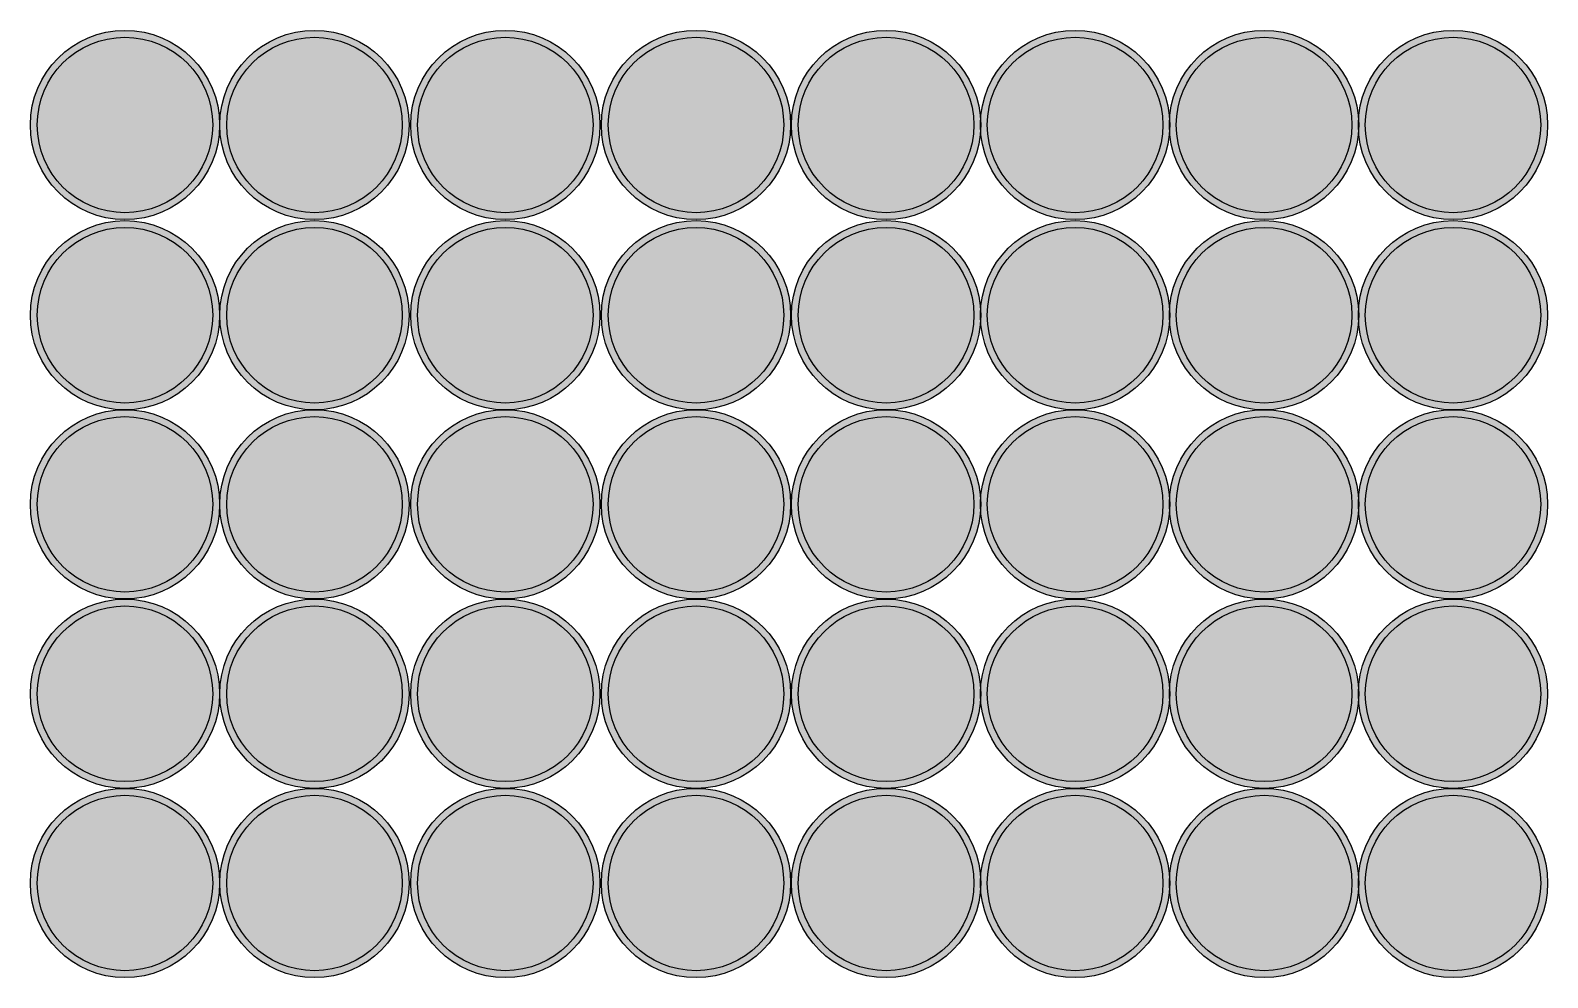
# Model space of a CAD drawing. Header units: inches. Extents: x 2620 to 4317, y 1826 to 2873.
# Drawn here: x 3358.93 to 3386.5, y 2595.24 to 2612.45 of the extents above; entities that cross this region are included whole.
import ezdxf

# ---------------------------------------------------------------- set-up
doc = ezdxf.new("R2010")
doc.units = ezdxf.units.IN
doc.header["$MEASUREMENT"] = 0

msp = doc.modelspace()

# ---------------------------------------------------------------- hatches: boundary and pattern name
h = msp.add_hatch(color=256)
h.dxf.hatch_style = 1
h.set_gradient(color1=(41, 49, 137), color2=(19, 103, 52), tint=1, name='INVCURVED')
h.paths.add_polyline_path([(3358.92527, 2610.73246, 1), (3362.36527, 2610.73246, 1)])
h.paths.add_polyline_path([(3362.24027, 2610.73246, -1), (3359.05027, 2610.73246, -1)], flags=16)
h = msp.add_hatch(color=256)
h.dxf.hatch_style = 1
h.set_gradient(color1=(242, 103, 34), color2=(248, 153, 30), tint=1)
h.paths.add_polyline_path([(3362.24027, 2610.73246, 1), (3359.05027, 2610.73246, 1)])
h = msp.add_hatch(color=256)
h.dxf.hatch_style = 1
h.set_gradient(color1=(41, 49, 137), color2=(19, 103, 52), tint=1, name='INVCURVED')
h.paths.add_polyline_path([(3362.369, 2610.73246, 1), (3365.809, 2610.73246, 1)])
h.paths.add_polyline_path([(3365.684, 2610.73246, -1), (3362.494, 2610.73246, -1)], flags=16)
h = msp.add_hatch(color=256)
h.dxf.hatch_style = 1
h.set_gradient(color1=(242, 103, 34), color2=(248, 153, 30), tint=1)
h.paths.add_polyline_path([(3365.684, 2610.73246, 1), (3362.494, 2610.73246, 1)])
h = msp.add_hatch(color=256)
h.dxf.hatch_style = 1
h.set_gradient(color1=(41, 49, 137), color2=(19, 103, 52), tint=1, name='INVCURVED')
h.paths.add_polyline_path([(3365.83755, 2610.73246, 1), (3369.27755, 2610.73246, 1)])
h.paths.add_polyline_path([(3369.15255, 2610.73246, -1), (3365.96255, 2610.73246, -1)], flags=16)
h = msp.add_hatch(color=256)
h.dxf.hatch_style = 1
h.set_gradient(color1=(242, 103, 34), color2=(248, 153, 30), tint=1)
h.paths.add_polyline_path([(3369.15255, 2610.73246, 1), (3365.96255, 2610.73246, 1)])
h = msp.add_hatch(color=256)
h.dxf.hatch_style = 1
h.set_gradient(color1=(41, 49, 137), color2=(19, 103, 52), tint=1, name='INVCURVED')
h.paths.add_polyline_path([(3369.30374, 2610.73246, 1), (3372.74374, 2610.73246, 1)])
h.paths.add_polyline_path([(3372.61874, 2610.73246, -1), (3369.42874, 2610.73246, -1)], flags=16)
h = msp.add_hatch(color=256)
h.dxf.hatch_style = 1
h.set_gradient(color1=(242, 103, 34), color2=(248, 153, 30), tint=1)
h.paths.add_polyline_path([(3372.61874, 2610.73246, 1), (3369.42874, 2610.73246, 1)])
h = msp.add_hatch(color=256)
h.dxf.hatch_style = 1
h.set_gradient(color1=(41, 49, 137), color2=(19, 103, 52), tint=1, name='INVCURVED')
h.paths.add_polyline_path([(3372.75767, 2610.73246, 1), (3376.19767, 2610.73246, 1)])
h.paths.add_polyline_path([(3376.07267, 2610.73246, -1), (3372.88267, 2610.73246, -1)], flags=16)
h = msp.add_hatch(color=256)
h.dxf.hatch_style = 1
h.set_gradient(color1=(242, 103, 34), color2=(248, 153, 30), tint=1)
h.paths.add_polyline_path([(3376.07267, 2610.73246, 1), (3372.88267, 2610.73246, 1)])
h = msp.add_hatch(color=256)
h.dxf.hatch_style = 1
h.set_gradient(color1=(41, 49, 137), color2=(19, 103, 52), tint=1, name='INVCURVED')
h.paths.add_polyline_path([(3376.19244, 2610.73246, 1), (3379.63244, 2610.73246, 1)])
h.paths.add_polyline_path([(3379.50744, 2610.73246, -1), (3376.31744, 2610.73246, -1)], flags=16)
h = msp.add_hatch(color=256)
h.dxf.hatch_style = 1
h.set_gradient(color1=(242, 103, 34), color2=(248, 153, 30), tint=1)
h.paths.add_polyline_path([(3379.50744, 2610.73246, 1), (3376.31744, 2610.73246, 1)])
h = msp.add_hatch(color=256)
h.dxf.hatch_style = 1
h.set_gradient(color1=(41, 49, 137), color2=(19, 103, 52), tint=1, name='INVCURVED')
h.paths.add_polyline_path([(3379.62721, 2610.73246, 1), (3383.06721, 2610.73246, 1)])
h.paths.add_polyline_path([(3382.94221, 2610.73246, -1), (3379.75221, 2610.73246, -1)], flags=16)
h = msp.add_hatch(color=256)
h.dxf.hatch_style = 1
h.set_gradient(color1=(242, 103, 34), color2=(248, 153, 30), tint=1)
h.paths.add_polyline_path([(3382.94221, 2610.73246, 1), (3379.75221, 2610.73246, 1)])
h = msp.add_hatch(color=256)
h.dxf.hatch_style = 1
h.set_gradient(color1=(41, 49, 137), color2=(19, 103, 52), tint=1, name='INVCURVED')
h.paths.add_polyline_path([(3383.06179, 2610.73246, 1), (3386.50179, 2610.73246, 1)])
h.paths.add_polyline_path([(3386.37679, 2610.73246, -1), (3383.18679, 2610.73246, -1)], flags=16)
h = msp.add_hatch(color=256)
h.dxf.hatch_style = 1
h.set_gradient(color1=(242, 103, 34), color2=(248, 153, 30), tint=1)
h.paths.add_polyline_path([(3386.37679, 2610.73246, 1), (3383.18679, 2610.73246, 1)])
h = msp.add_hatch(color=256)
h.dxf.hatch_style = 1
h.set_gradient(color1=(41, 49, 137), color2=(19, 103, 52), tint=1, name='INVCURVED')
h.paths.add_polyline_path([(3358.92527, 2607.2751, 1), (3362.36527, 2607.2751, 1)])
h.paths.add_polyline_path([(3362.24027, 2607.2751, -1), (3359.05027, 2607.2751, -1)], flags=16)
h = msp.add_hatch(color=256)
h.dxf.hatch_style = 1
h.set_gradient(color1=(242, 103, 34), color2=(248, 153, 30), tint=1)
h.paths.add_polyline_path([(3362.24027, 2607.2751, 1), (3359.05027, 2607.2751, 1)])
h = msp.add_hatch(color=256)
h.dxf.hatch_style = 1
h.set_gradient(color1=(41, 49, 137), color2=(19, 103, 52), tint=1, name='INVCURVED')
h.paths.add_polyline_path([(3362.369, 2607.2751, 1), (3365.809, 2607.2751, 1)])
h.paths.add_polyline_path([(3365.684, 2607.2751, -1), (3362.494, 2607.2751, -1)], flags=16)
h = msp.add_hatch(color=256)
h.dxf.hatch_style = 1
h.set_gradient(color1=(242, 103, 34), color2=(248, 153, 30), tint=1)
h.paths.add_polyline_path([(3365.684, 2607.2751, 1), (3362.494, 2607.2751, 1)])
h = msp.add_hatch(color=256)
h.dxf.hatch_style = 1
h.set_gradient(color1=(41, 49, 137), color2=(19, 103, 52), tint=1, name='INVCURVED')
h.paths.add_polyline_path([(3365.83755, 2607.2751, 1), (3369.27755, 2607.2751, 1)])
h.paths.add_polyline_path([(3369.15255, 2607.2751, -1), (3365.96255, 2607.2751, -1)], flags=16)
h = msp.add_hatch(color=256)
h.dxf.hatch_style = 1
h.set_gradient(color1=(242, 103, 34), color2=(248, 153, 30), tint=1)
h.paths.add_polyline_path([(3369.15255, 2607.2751, 1), (3365.96255, 2607.2751, 1)])
h = msp.add_hatch(color=256)
h.dxf.hatch_style = 1
h.set_gradient(color1=(41, 49, 137), color2=(19, 103, 52), tint=1, name='INVCURVED')
h.paths.add_polyline_path([(3369.30374, 2607.2751, 1), (3372.74374, 2607.2751, 1)])
h.paths.add_polyline_path([(3372.61874, 2607.2751, -1), (3369.42874, 2607.2751, -1)], flags=16)
h = msp.add_hatch(color=256)
h.dxf.hatch_style = 1
h.set_gradient(color1=(242, 103, 34), color2=(248, 153, 30), tint=1)
h.paths.add_polyline_path([(3372.61874, 2607.2751, 1), (3369.42874, 2607.2751, 1)])
h = msp.add_hatch(color=256)
h.dxf.hatch_style = 1
h.set_gradient(color1=(41, 49, 137), color2=(19, 103, 52), tint=1, name='INVCURVED')
h.paths.add_polyline_path([(3372.75767, 2607.2751, 1), (3376.19767, 2607.2751, 1)])
h.paths.add_polyline_path([(3376.07267, 2607.2751, -1), (3372.88267, 2607.2751, -1)], flags=16)
h = msp.add_hatch(color=256)
h.dxf.hatch_style = 1
h.set_gradient(color1=(242, 103, 34), color2=(248, 153, 30), tint=1)
h.paths.add_polyline_path([(3376.07267, 2607.2751, 1), (3372.88267, 2607.2751, 1)])
h = msp.add_hatch(color=256)
h.dxf.hatch_style = 1
h.set_gradient(color1=(41, 49, 137), color2=(19, 103, 52), tint=1, name='INVCURVED')
h.paths.add_polyline_path([(3376.19244, 2607.2751, 1), (3379.63244, 2607.2751, 1)])
h.paths.add_polyline_path([(3379.50744, 2607.2751, -1), (3376.31744, 2607.2751, -1)], flags=16)
h = msp.add_hatch(color=256)
h.dxf.hatch_style = 1
h.set_gradient(color1=(242, 103, 34), color2=(248, 153, 30), tint=1)
h.paths.add_polyline_path([(3379.50744, 2607.2751, 1), (3376.31744, 2607.2751, 1)])
h = msp.add_hatch(color=256)
h.dxf.hatch_style = 1
h.set_gradient(color1=(41, 49, 137), color2=(19, 103, 52), tint=1, name='INVCURVED')
h.paths.add_polyline_path([(3379.62721, 2607.2751, 1), (3383.06721, 2607.2751, 1)])
h.paths.add_polyline_path([(3382.94221, 2607.2751, -1), (3379.75221, 2607.2751, -1)], flags=16)
h = msp.add_hatch(color=256)
h.dxf.hatch_style = 1
h.set_gradient(color1=(242, 103, 34), color2=(248, 153, 30), tint=1)
h.paths.add_polyline_path([(3382.94221, 2607.2751, 1), (3379.75221, 2607.2751, 1)])
h = msp.add_hatch(color=256)
h.dxf.hatch_style = 1
h.set_gradient(color1=(41, 49, 137), color2=(19, 103, 52), tint=1, name='INVCURVED')
h.paths.add_polyline_path([(3383.06179, 2607.2751, 1), (3386.50179, 2607.2751, 1)])
h.paths.add_polyline_path([(3386.37679, 2607.2751, -1), (3383.18679, 2607.2751, -1)], flags=16)
h = msp.add_hatch(color=256)
h.dxf.hatch_style = 1
h.set_gradient(color1=(242, 103, 34), color2=(248, 153, 30), tint=1)
h.paths.add_polyline_path([(3386.37679, 2607.2751, 1), (3383.18679, 2607.2751, 1)])
h = msp.add_hatch(color=256)
h.dxf.hatch_style = 1
h.set_gradient(color1=(41, 49, 137), color2=(19, 103, 52), tint=1, name='INVCURVED')
h.paths.add_polyline_path([(3358.92527, 2603.83924, 1), (3362.36527, 2603.83924, 1)])
h.paths.add_polyline_path([(3362.24027, 2603.83924, -1), (3359.05027, 2603.83924, -1)], flags=16)
h = msp.add_hatch(color=256)
h.dxf.hatch_style = 1
h.set_gradient(color1=(242, 103, 34), color2=(248, 153, 30), tint=1)
h.paths.add_polyline_path([(3362.24027, 2603.83924, 1), (3359.05027, 2603.83924, 1)])
h = msp.add_hatch(color=256)
h.dxf.hatch_style = 1
h.set_gradient(color1=(41, 49, 137), color2=(19, 103, 52), tint=1, name='INVCURVED')
h.paths.add_polyline_path([(3362.369, 2603.83924, 1), (3365.809, 2603.83924, 1)])
h.paths.add_polyline_path([(3365.684, 2603.83924, -1), (3362.494, 2603.83924, -1)], flags=16)
h = msp.add_hatch(color=256)
h.dxf.hatch_style = 1
h.set_gradient(color1=(242, 103, 34), color2=(248, 153, 30), tint=1)
h.paths.add_polyline_path([(3365.684, 2603.83924, 1), (3362.494, 2603.83924, 1)])
h = msp.add_hatch(color=256)
h.dxf.hatch_style = 1
h.set_gradient(color1=(41, 49, 137), color2=(19, 103, 52), tint=1, name='INVCURVED')
h.paths.add_polyline_path([(3365.83755, 2603.83924, 1), (3369.27755, 2603.83924, 1)])
h.paths.add_polyline_path([(3369.15255, 2603.83924, -1), (3365.96255, 2603.83924, -1)], flags=16)
h = msp.add_hatch(color=256)
h.dxf.hatch_style = 1
h.set_gradient(color1=(242, 103, 34), color2=(248, 153, 30), tint=1)
h.paths.add_polyline_path([(3369.15255, 2603.83924, 1), (3365.96255, 2603.83924, 1)])
h = msp.add_hatch(color=256)
h.dxf.hatch_style = 1
h.set_gradient(color1=(41, 49, 137), color2=(19, 103, 52), tint=1, name='INVCURVED')
h.paths.add_polyline_path([(3369.30374, 2603.83924, 1), (3372.74374, 2603.83924, 1)])
h.paths.add_polyline_path([(3372.61874, 2603.83924, -1), (3369.42874, 2603.83924, -1)], flags=16)
h = msp.add_hatch(color=256)
h.dxf.hatch_style = 1
h.set_gradient(color1=(242, 103, 34), color2=(248, 153, 30), tint=1)
h.paths.add_polyline_path([(3372.61874, 2603.83924, 1), (3369.42874, 2603.83924, 1)])
h = msp.add_hatch(color=256)
h.dxf.hatch_style = 1
h.set_gradient(color1=(41, 49, 137), color2=(19, 103, 52), tint=1, name='INVCURVED')
h.paths.add_polyline_path([(3372.75767, 2603.83924, 1), (3376.19767, 2603.83924, 1)])
h.paths.add_polyline_path([(3376.07267, 2603.83924, -1), (3372.88267, 2603.83924, -1)], flags=16)
h = msp.add_hatch(color=256)
h.dxf.hatch_style = 1
h.set_gradient(color1=(242, 103, 34), color2=(248, 153, 30), tint=1)
h.paths.add_polyline_path([(3376.07267, 2603.83924, 1), (3372.88267, 2603.83924, 1)])
h = msp.add_hatch(color=256)
h.dxf.hatch_style = 1
h.set_gradient(color1=(41, 49, 137), color2=(19, 103, 52), tint=1, name='INVCURVED')
h.paths.add_polyline_path([(3376.19244, 2603.83924, 1), (3379.63244, 2603.83924, 1)])
h.paths.add_polyline_path([(3379.50744, 2603.83924, -1), (3376.31744, 2603.83924, -1)], flags=16)
h = msp.add_hatch(color=256)
h.dxf.hatch_style = 1
h.set_gradient(color1=(242, 103, 34), color2=(248, 153, 30), tint=1)
h.paths.add_polyline_path([(3379.50744, 2603.83924, 1), (3376.31744, 2603.83924, 1)])
h = msp.add_hatch(color=256)
h.dxf.hatch_style = 1
h.set_gradient(color1=(41, 49, 137), color2=(19, 103, 52), tint=1, name='INVCURVED')
h.paths.add_polyline_path([(3379.62721, 2603.83924, 1), (3383.06721, 2603.83924, 1)])
h.paths.add_polyline_path([(3382.94221, 2603.83924, -1), (3379.75221, 2603.83924, -1)], flags=16)
h = msp.add_hatch(color=256)
h.dxf.hatch_style = 1
h.set_gradient(color1=(242, 103, 34), color2=(248, 153, 30), tint=1)
h.paths.add_polyline_path([(3382.94221, 2603.83924, 1), (3379.75221, 2603.83924, 1)])
h = msp.add_hatch(color=256)
h.dxf.hatch_style = 1
h.set_gradient(color1=(41, 49, 137), color2=(19, 103, 52), tint=1, name='INVCURVED')
h.paths.add_polyline_path([(3383.06179, 2603.83924, 1), (3386.50179, 2603.83924, 1)])
h.paths.add_polyline_path([(3386.37679, 2603.83924, -1), (3383.18679, 2603.83924, -1)], flags=16)
h = msp.add_hatch(color=256)
h.dxf.hatch_style = 1
h.set_gradient(color1=(242, 103, 34), color2=(248, 153, 30), tint=1)
h.paths.add_polyline_path([(3386.37679, 2603.83924, 1), (3383.18679, 2603.83924, 1)])
h = msp.add_hatch(color=256)
h.dxf.hatch_style = 1
h.set_gradient(color1=(41, 49, 137), color2=(19, 103, 52), tint=1, name='INVCURVED')
h.paths.add_polyline_path([(3358.92527, 2600.39669, 1), (3362.36527, 2600.39669, 1)])
h.paths.add_polyline_path([(3362.24027, 2600.39669, -1), (3359.05027, 2600.39669, -1)], flags=16)
h = msp.add_hatch(color=256)
h.dxf.hatch_style = 1
h.set_gradient(color1=(242, 103, 34), color2=(248, 153, 30), tint=1)
h.paths.add_polyline_path([(3362.24027, 2600.39669, 1), (3359.05027, 2600.39669, 1)])
h = msp.add_hatch(color=256)
h.dxf.hatch_style = 1
h.set_gradient(color1=(41, 49, 137), color2=(19, 103, 52), tint=1, name='INVCURVED')
h.paths.add_polyline_path([(3362.369, 2600.39669, 1), (3365.809, 2600.39669, 1)])
h.paths.add_polyline_path([(3365.684, 2600.39669, -1), (3362.494, 2600.39669, -1)], flags=16)
h = msp.add_hatch(color=256)
h.dxf.hatch_style = 1
h.set_gradient(color1=(242, 103, 34), color2=(248, 153, 30), tint=1)
h.paths.add_polyline_path([(3365.684, 2600.39669, 1), (3362.494, 2600.39669, 1)])
h = msp.add_hatch(color=256)
h.dxf.hatch_style = 1
h.set_gradient(color1=(41, 49, 137), color2=(19, 103, 52), tint=1, name='INVCURVED')
h.paths.add_polyline_path([(3365.83755, 2600.39669, 1), (3369.27755, 2600.39669, 1)])
h.paths.add_polyline_path([(3369.15255, 2600.39669, -1), (3365.96255, 2600.39669, -1)], flags=16)
h = msp.add_hatch(color=256)
h.dxf.hatch_style = 1
h.set_gradient(color1=(242, 103, 34), color2=(248, 153, 30), tint=1)
h.paths.add_polyline_path([(3369.15255, 2600.39669, 1), (3365.96255, 2600.39669, 1)])
h = msp.add_hatch(color=256)
h.dxf.hatch_style = 1
h.set_gradient(color1=(41, 49, 137), color2=(19, 103, 52), tint=1, name='INVCURVED')
h.paths.add_polyline_path([(3369.30374, 2600.39669, 1), (3372.74374, 2600.39669, 1)])
h.paths.add_polyline_path([(3372.61874, 2600.39669, -1), (3369.42874, 2600.39669, -1)], flags=16)
h = msp.add_hatch(color=256)
h.dxf.hatch_style = 1
h.set_gradient(color1=(242, 103, 34), color2=(248, 153, 30), tint=1)
h.paths.add_polyline_path([(3372.61874, 2600.39669, 1), (3369.42874, 2600.39669, 1)])
h = msp.add_hatch(color=256)
h.dxf.hatch_style = 1
h.set_gradient(color1=(41, 49, 137), color2=(19, 103, 52), tint=1, name='INVCURVED')
h.paths.add_polyline_path([(3372.75767, 2600.39669, 1), (3376.19767, 2600.39669, 1)])
h.paths.add_polyline_path([(3376.07267, 2600.39669, -1), (3372.88267, 2600.39669, -1)], flags=16)
h = msp.add_hatch(color=256)
h.dxf.hatch_style = 1
h.set_gradient(color1=(242, 103, 34), color2=(248, 153, 30), tint=1)
h.paths.add_polyline_path([(3376.07267, 2600.39669, 1), (3372.88267, 2600.39669, 1)])
h = msp.add_hatch(color=256)
h.dxf.hatch_style = 1
h.set_gradient(color1=(41, 49, 137), color2=(19, 103, 52), tint=1, name='INVCURVED')
h.paths.add_polyline_path([(3376.19244, 2600.39669, 1), (3379.63244, 2600.39669, 1)])
h.paths.add_polyline_path([(3379.50744, 2600.39669, -1), (3376.31744, 2600.39669, -1)], flags=16)
h = msp.add_hatch(color=256)
h.dxf.hatch_style = 1
h.set_gradient(color1=(242, 103, 34), color2=(248, 153, 30), tint=1)
h.paths.add_polyline_path([(3379.50744, 2600.39669, 1), (3376.31744, 2600.39669, 1)])
h = msp.add_hatch(color=256)
h.dxf.hatch_style = 1
h.set_gradient(color1=(41, 49, 137), color2=(19, 103, 52), tint=1, name='INVCURVED')
h.paths.add_polyline_path([(3379.62721, 2600.39669, 1), (3383.06721, 2600.39669, 1)])
h.paths.add_polyline_path([(3382.94221, 2600.39669, -1), (3379.75221, 2600.39669, -1)], flags=16)
h = msp.add_hatch(color=256)
h.dxf.hatch_style = 1
h.set_gradient(color1=(242, 103, 34), color2=(248, 153, 30), tint=1)
h.paths.add_polyline_path([(3382.94221, 2600.39669, 1), (3379.75221, 2600.39669, 1)])
h = msp.add_hatch(color=256)
h.dxf.hatch_style = 1
h.set_gradient(color1=(41, 49, 137), color2=(19, 103, 52), tint=1, name='INVCURVED')
h.paths.add_polyline_path([(3383.06179, 2600.39669, 1), (3386.50179, 2600.39669, 1)])
h.paths.add_polyline_path([(3386.37679, 2600.39669, -1), (3383.18679, 2600.39669, -1)], flags=16)
h = msp.add_hatch(color=256)
h.dxf.hatch_style = 1
h.set_gradient(color1=(242, 103, 34), color2=(248, 153, 30), tint=1)
h.paths.add_polyline_path([(3386.37679, 2600.39669, 1), (3383.18679, 2600.39669, 1)])
h = msp.add_hatch(color=256)
h.dxf.hatch_style = 1
h.set_gradient(color1=(41, 49, 137), color2=(19, 103, 52), tint=1, name='INVCURVED')
h.paths.add_polyline_path([(3358.92527, 2596.95775, 1), (3362.36527, 2596.95775, 1)])
h.paths.add_polyline_path([(3362.24027, 2596.95775, -1), (3359.05027, 2596.95775, -1)], flags=16)
h = msp.add_hatch(color=256)
h.dxf.hatch_style = 1
h.set_gradient(color1=(242, 103, 34), color2=(248, 153, 30), tint=1)
h.paths.add_polyline_path([(3362.24027, 2596.95775, 1), (3359.05027, 2596.95775, 1)])
h = msp.add_hatch(color=256)
h.dxf.hatch_style = 1
h.set_gradient(color1=(41, 49, 137), color2=(19, 103, 52), tint=1, name='INVCURVED')
h.paths.add_polyline_path([(3362.369, 2596.95775, 1), (3365.809, 2596.95775, 1)])
h.paths.add_polyline_path([(3365.684, 2596.95775, -1), (3362.494, 2596.95775, -1)], flags=16)
h = msp.add_hatch(color=256)
h.dxf.hatch_style = 1
h.set_gradient(color1=(242, 103, 34), color2=(248, 153, 30), tint=1)
h.paths.add_polyline_path([(3365.684, 2596.95775, 1), (3362.494, 2596.95775, 1)])
h = msp.add_hatch(color=256)
h.dxf.hatch_style = 1
h.set_gradient(color1=(41, 49, 137), color2=(19, 103, 52), tint=1, name='INVCURVED')
h.paths.add_polyline_path([(3365.83755, 2596.95775, 1), (3369.27755, 2596.95775, 1)])
h.paths.add_polyline_path([(3369.15255, 2596.95775, -1), (3365.96255, 2596.95775, -1)], flags=16)
h = msp.add_hatch(color=256)
h.dxf.hatch_style = 1
h.set_gradient(color1=(242, 103, 34), color2=(248, 153, 30), tint=1)
h.paths.add_polyline_path([(3369.15255, 2596.95775, 1), (3365.96255, 2596.95775, 1)])
h = msp.add_hatch(color=256)
h.dxf.hatch_style = 1
h.set_gradient(color1=(41, 49, 137), color2=(19, 103, 52), tint=1, name='INVCURVED')
h.paths.add_polyline_path([(3369.30374, 2596.95775, 1), (3372.74374, 2596.95775, 1)])
h.paths.add_polyline_path([(3372.61874, 2596.95775, -1), (3369.42874, 2596.95775, -1)], flags=16)
h = msp.add_hatch(color=256)
h.dxf.hatch_style = 1
h.set_gradient(color1=(242, 103, 34), color2=(248, 153, 30), tint=1)
h.paths.add_polyline_path([(3372.61874, 2596.95775, 1), (3369.42874, 2596.95775, 1)])
h = msp.add_hatch(color=256)
h.dxf.hatch_style = 1
h.set_gradient(color1=(41, 49, 137), color2=(19, 103, 52), tint=1, name='INVCURVED')
h.paths.add_polyline_path([(3372.75767, 2596.95775, 1), (3376.19767, 2596.95775, 1)])
h.paths.add_polyline_path([(3376.07267, 2596.95775, -1), (3372.88267, 2596.95775, -1)], flags=16)
h = msp.add_hatch(color=256)
h.dxf.hatch_style = 1
h.set_gradient(color1=(242, 103, 34), color2=(248, 153, 30), tint=1)
h.paths.add_polyline_path([(3376.07267, 2596.95775, 1), (3372.88267, 2596.95775, 1)])
h = msp.add_hatch(color=256)
h.dxf.hatch_style = 1
h.set_gradient(color1=(41, 49, 137), color2=(19, 103, 52), tint=1, name='INVCURVED')
h.paths.add_polyline_path([(3376.19244, 2596.95775, 1), (3379.63244, 2596.95775, 1)])
h.paths.add_polyline_path([(3379.50744, 2596.95775, -1), (3376.31744, 2596.95775, -1)], flags=16)
h = msp.add_hatch(color=256)
h.dxf.hatch_style = 1
h.set_gradient(color1=(242, 103, 34), color2=(248, 153, 30), tint=1)
h.paths.add_polyline_path([(3379.50744, 2596.95775, 1), (3376.31744, 2596.95775, 1)])
h = msp.add_hatch(color=256)
h.dxf.hatch_style = 1
h.set_gradient(color1=(41, 49, 137), color2=(19, 103, 52), tint=1, name='INVCURVED')
h.paths.add_polyline_path([(3379.62721, 2596.95775, 1), (3383.06721, 2596.95775, 1)])
h.paths.add_polyline_path([(3382.94221, 2596.95775, -1), (3379.75221, 2596.95775, -1)], flags=16)
h = msp.add_hatch(color=256)
h.dxf.hatch_style = 1
h.set_gradient(color1=(242, 103, 34), color2=(248, 153, 30), tint=1)
h.paths.add_polyline_path([(3382.94221, 2596.95775, 1), (3379.75221, 2596.95775, 1)])
h = msp.add_hatch(color=256)
h.dxf.hatch_style = 1
h.set_gradient(color1=(41, 49, 137), color2=(19, 103, 52), tint=1, name='INVCURVED')
h.paths.add_polyline_path([(3383.06179, 2596.95775, 1), (3386.50179, 2596.95775, 1)])
h.paths.add_polyline_path([(3386.37679, 2596.95775, -1), (3383.18679, 2596.95775, -1)], flags=16)
h = msp.add_hatch(color=256)
h.dxf.hatch_style = 1
h.set_gradient(color1=(242, 103, 34), color2=(248, 153, 30), tint=1)
h.paths.add_polyline_path([(3386.37679, 2596.95775, 1), (3383.18679, 2596.95775, 1)])

# ---------------------------------------------------------------- linework, layer by layer
for centre, radius in [((3360.64527, 2610.73246), 1.72), ((3360.64527, 2610.73246), 1.595), ((3364.089, 2610.73246), 1.72), ((3364.089, 2610.73246), 1.595), ((3367.55755, 2610.73246), 1.72), ((3367.55755, 2610.73246), 1.595), ((3371.02374, 2610.73246), 1.72), ((3371.02374, 2610.73246), 1.595), ((3374.47767, 2610.73246), 1.72), ((3374.47767, 2610.73246), 1.595), ((3377.91244, 2610.73246), 1.72), ((3377.91244, 2610.73246), 1.595), ((3381.34721, 2610.73246), 1.72), ((3381.34721, 2610.73246), 1.595), ((3384.78179, 2610.73246), 1.72), ((3384.78179, 2610.73246), 1.595), ((3360.64527, 2607.2751), 1.72), ((3360.64527, 2607.2751), 1.595), ((3364.089, 2607.2751), 1.72), ((3364.089, 2607.2751), 1.595), ((3367.55755, 2607.2751), 1.72), ((3367.55755, 2607.2751), 1.595), ((3371.02374, 2607.2751), 1.72), ((3371.02374, 2607.2751), 1.595), ((3374.47767, 2607.2751), 1.72), ((3374.47767, 2607.2751), 1.595), ((3377.91244, 2607.2751), 1.72), ((3377.91244, 2607.2751), 1.595), ((3381.34721, 2607.2751), 1.72), ((3381.34721, 2607.2751), 1.595), ((3384.78179, 2607.2751), 1.72), ((3384.78179, 2607.2751), 1.595), ((3360.64527, 2603.83924), 1.72), ((3360.64527, 2603.83924), 1.595), ((3364.089, 2603.83924), 1.72), ((3364.089, 2603.83924), 1.595), ((3367.55755, 2603.83924), 1.72), ((3367.55755, 2603.83924), 1.595), ((3371.02374, 2603.83924), 1.72), ((3371.02374, 2603.83924), 1.595), ((3374.47767, 2603.83924), 1.72), ((3374.47767, 2603.83924), 1.595), ((3377.91244, 2603.83924), 1.72), ((3377.91244, 2603.83924), 1.595), ((3381.34721, 2603.83924), 1.72), ((3381.34721, 2603.83924), 1.595), ((3384.78179, 2603.83924), 1.72), ((3384.78179, 2603.83924), 1.595), ((3360.64527, 2600.39669), 1.72), ((3360.64527, 2600.39669), 1.595), ((3364.089, 2600.39669), 1.72), ((3364.089, 2600.39669), 1.595), ((3367.55755, 2600.39669), 1.72), ((3367.55755, 2600.39669), 1.595), ((3371.02374, 2600.39669), 1.72), ((3371.02374, 2600.39669), 1.595), ((3374.47767, 2600.39669), 1.72), ((3374.47767, 2600.39669), 1.595), ((3377.91244, 2600.39669), 1.72), ((3377.91244, 2600.39669), 1.595), ((3381.34721, 2600.39669), 1.72), ((3381.34721, 2600.39669), 1.595), ((3384.78179, 2600.39669), 1.72), ((3384.78179, 2600.39669), 1.595), ((3360.64527, 2596.95775), 1.72), ((3360.64527, 2596.95775), 1.595), ((3364.089, 2596.95775), 1.72), ((3364.089, 2596.95775), 1.595), ((3367.55755, 2596.95775), 1.72), ((3367.55755, 2596.95775), 1.595), ((3371.02374, 2596.95775), 1.72), ((3371.02374, 2596.95775), 1.595), ((3374.47767, 2596.95775), 1.72), ((3374.47767, 2596.95775), 1.595), ((3377.91244, 2596.95775), 1.72), ((3377.91244, 2596.95775), 1.595), ((3381.34721, 2596.95775), 1.72), ((3381.34721, 2596.95775), 1.595), ((3384.78179, 2596.95775), 1.72), ((3384.78179, 2596.95775), 1.595)]:
    msp.add_circle(centre, radius)

doc.saveas('drawing.dxf')
